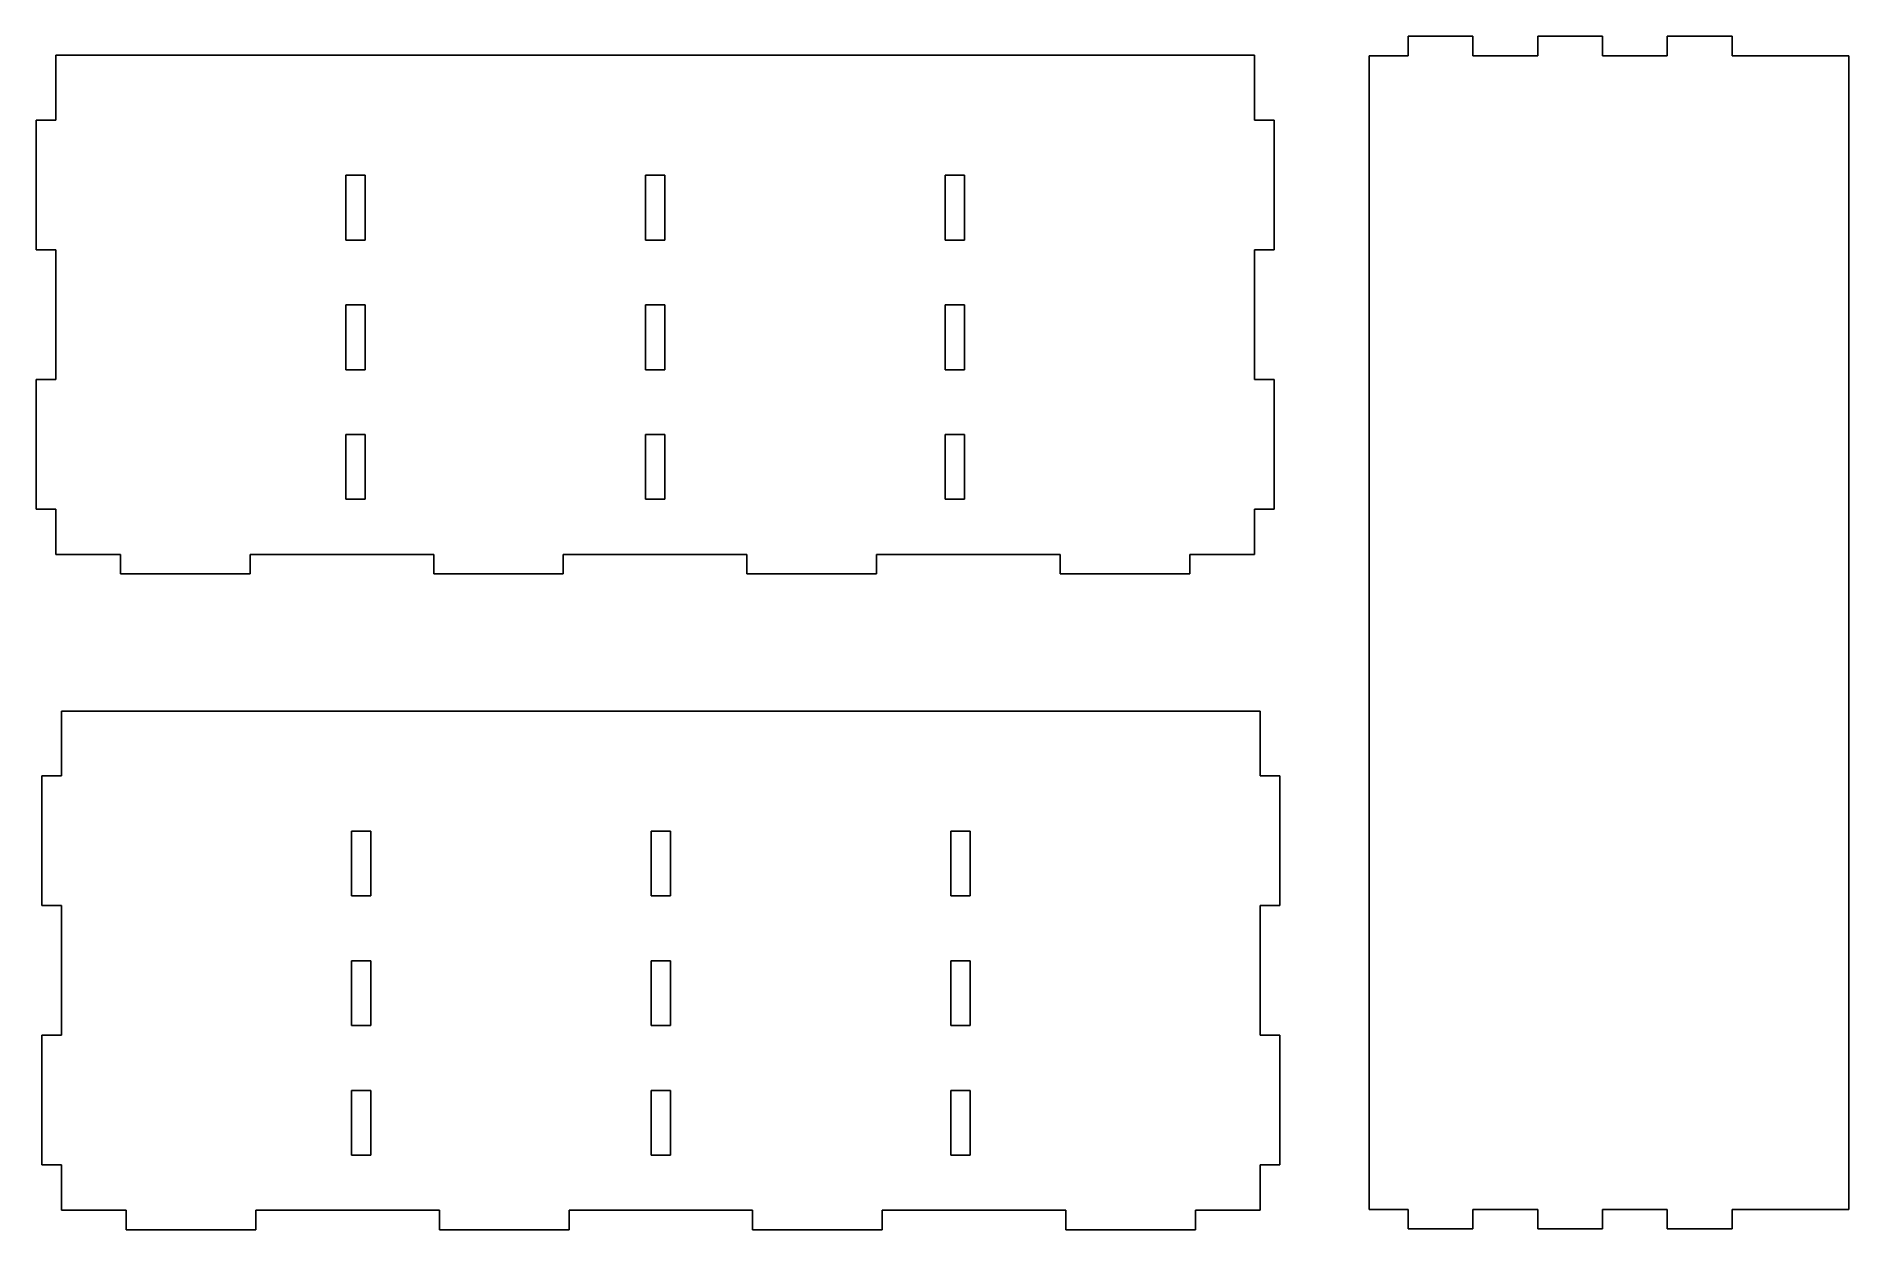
# Model space of a CAD drawing. Header units: millimetres. Extents: x 6 to 286, y 17 to 201.
import ezdxf

# ---------------------------------------------------------------- set-up
doc = ezdxf.new("R2010")
doc.units = ezdxf.units.MM
doc.linetypes.add('CENTERX2', pattern=[20.32, 12.7, -2.54, 2.54, -2.54])

msp = doc.modelspace()

# ---------------------------------------------------------------- linework, layer by layer
at = {"color": 7, "linetype": 'Continuous'}
for p, q in [((218.03, 201.16), (228.03, 201.16)), ((218.03, 201.16), (218.03, 198.16)), ((228.03, 201.16), (228.03, 198.16)), ((238.03, 198.16), (238.03, 201.16)), ((248.03, 201.16), (238.03, 201.16)), ((238.03, 201.16), (238.03, 198.16)), ((238.03, 201.16), (248.03, 201.16)), ((248.03, 198.16), (248.03, 201.16)), ((248.03, 201.16), (248.03, 198.16)), ((258.03, 201.16), (268.03, 201.16)), ((258.03, 201.16), (258.03, 198.16)), ((268.03, 201.16), (268.03, 198.16)), ((9.35, 198.22), (194.35, 198.22)), ((9.35, 188.22), (9.35, 198.22)), ((194.35, 188.22), (194.35, 198.22)), ((212.03, 198.16), (212.03, 20.16)), ((218.03, 198.16), (212.03, 198.16)), ((238.03, 198.16), (228.03, 198.16)), ((258.03, 198.16), (248.03, 198.16)), ((286.03, 198.16), (268.03, 198.16)), ((286.03, 198.16), (286.03, 20.16)), ((6.35, 188.22), (6.35, 168.22)), ((6.35, 188.22), (9.35, 188.22)), ((6.35, 188.22), (6.35, 168.22)), ((197.35, 188.22), (194.35, 188.22)), ((197.35, 188.22), (197.35, 168.22)), ((197.35, 188.22), (197.35, 168.22)), ((54.1, 179.72), (54.1, 169.72)), ((54.1, 179.72), (57.1, 179.72)), ((57.1, 179.72), (57.1, 169.72)), ((100.35, 179.72), (100.35, 169.72)), ((100.35, 179.72), (103.35, 179.72)), ((103.35, 179.72), (103.35, 169.72)), ((146.6, 179.72), (146.6, 169.72)), ((146.6, 179.72), (149.6, 179.72)), ((149.6, 179.72), (149.6, 169.72)), ((6.35, 168.22), (9.35, 168.22)), ((9.35, 148.22), (9.35, 168.22)), ((54.1, 169.72), (57.1, 169.72)), ((100.35, 169.72), (103.35, 169.72)), ((146.6, 169.72), (149.6, 169.72)), ((197.35, 168.22), (194.35, 168.22)), ((194.35, 148.22), (194.35, 168.22)), ((54.1, 159.72), (57.1, 159.72)), ((54.1, 159.72), (54.1, 149.72)), ((57.1, 159.72), (57.1, 149.72)), ((100.35, 159.72), (103.35, 159.72)), ((100.35, 159.72), (100.35, 149.72)), ((103.35, 159.72), (103.35, 149.72)), ((146.6, 159.72), (149.6, 159.72)), ((146.6, 159.72), (146.6, 149.72)), ((149.6, 159.72), (149.6, 149.72)), ((54.1, 149.72), (57.1, 149.72)), ((100.35, 149.72), (103.35, 149.72)), ((146.6, 149.72), (149.6, 149.72)), ((6.35, 148.22), (6.35, 128.22)), ((6.35, 148.22), (9.35, 148.22)), ((6.35, 148.22), (6.35, 128.22)), ((197.35, 148.22), (194.35, 148.22)), ((197.35, 148.22), (197.35, 128.22)), ((197.35, 148.22), (197.35, 128.22)), ((54.1, 139.72), (54.1, 129.72)), ((54.1, 139.72), (57.1, 139.72)), ((57.1, 139.72), (57.1, 129.72)), ((100.35, 139.72), (100.35, 129.72)), ((100.35, 139.72), (103.35, 139.72)), ((103.35, 139.72), (103.35, 129.72)), ((146.6, 139.72), (146.6, 129.72)), ((146.6, 139.72), (149.6, 139.72)), ((149.6, 139.72), (149.6, 129.72)), ((54.1, 129.72), (57.1, 129.72)), ((100.35, 129.72), (103.35, 129.72)), ((146.6, 129.72), (149.6, 129.72)), ((6.35, 128.22), (9.35, 128.22)), ((9.35, 121.22), (9.35, 128.22)), ((197.35, 128.22), (194.35, 128.22)), ((194.35, 121.22), (194.35, 128.22)), ((9.35, 121.22), (19.35, 121.22)), ((19.35, 118.22), (19.35, 121.22)), ((39.35, 118.22), (39.35, 121.22)), ((39.35, 121.22), (67.68, 121.22)), ((67.68, 118.22), (67.68, 121.22)), ((87.68, 118.22), (87.68, 121.22)), ((87.68, 121.22), (116.02, 121.22)), ((116.02, 118.22), (116.02, 121.22)), ((136.02, 118.22), (136.02, 121.22)), ((136.02, 121.22), (164.35, 121.22)), ((164.35, 118.22), (164.35, 121.22)), ((184.35, 118.22), (184.35, 121.22)), ((184.35, 121.22), (194.35, 121.22)), ((19.35, 118.22), (39.35, 118.22)), ((19.35, 118.22), (39.35, 118.22)), ((67.68, 118.22), (87.68, 118.22)), ((67.68, 118.22), (87.68, 118.22)), ((116.02, 118.22), (136.02, 118.22)), ((116.02, 118.22), (136.02, 118.22)), ((164.35, 118.22), (184.35, 118.22)), ((164.35, 118.22), (184.35, 118.22)), ((10.23, 97.04), (195.23, 97.04)), ((10.23, 87.04), (10.23, 97.04)), ((195.23, 87.04), (195.23, 97.04)), ((7.23, 87.04), (7.23, 67.04)), ((7.23, 87.04), (10.23, 87.04)), ((7.23, 87.04), (7.23, 67.04)), ((198.23, 87.04), (195.23, 87.04)), ((198.23, 87.04), (198.23, 67.04)), ((198.23, 87.04), (198.23, 67.04)), ((54.98, 78.54), (54.98, 68.54)), ((54.98, 78.54), (57.98, 78.54)), ((57.98, 78.54), (57.98, 68.54)), ((101.23, 78.54), (101.23, 68.54)), ((101.23, 78.54), (104.23, 78.54)), ((104.23, 78.54), (104.23, 68.54)), ((147.48, 78.54), (147.48, 68.54)), ((147.48, 78.54), (150.48, 78.54)), ((150.48, 78.54), (150.48, 68.54)), ((54.98, 68.54), (57.98, 68.54)), ((101.23, 68.54), (104.23, 68.54)), ((147.48, 68.54), (150.48, 68.54)), ((7.23, 67.04), (10.23, 67.04)), ((10.23, 47.04), (10.23, 67.04)), ((198.23, 67.04), (195.23, 67.04)), ((195.23, 47.04), (195.23, 67.04)), ((54.98, 58.54), (57.98, 58.54)), ((54.98, 58.54), (54.98, 48.54)), ((57.98, 58.54), (57.98, 48.54)), ((101.23, 58.54), (104.23, 58.54)), ((101.23, 58.54), (101.23, 48.54)), ((104.23, 58.54), (104.23, 48.54)), ((147.48, 58.54), (150.48, 58.54)), ((147.48, 58.54), (147.48, 48.54)), ((150.48, 58.54), (150.48, 48.54)), ((54.98, 48.54), (57.98, 48.54)), ((101.23, 48.54), (104.23, 48.54)), ((147.48, 48.54), (150.48, 48.54)), ((7.23, 47.04), (7.23, 27.04)), ((7.23, 47.04), (10.23, 47.04)), ((7.23, 47.04), (7.23, 27.04)), ((198.23, 47.04), (195.23, 47.04)), ((198.23, 47.04), (198.23, 27.04)), ((198.23, 47.04), (198.23, 27.04)), ((54.98, 38.54), (54.98, 28.54)), ((54.98, 38.54), (57.98, 38.54)), ((57.98, 38.54), (57.98, 28.54)), ((101.23, 38.54), (101.23, 28.54)), ((101.23, 38.54), (104.23, 38.54)), ((104.23, 38.54), (104.23, 28.54)), ((147.48, 38.54), (147.48, 28.54)), ((147.48, 38.54), (150.48, 38.54)), ((150.48, 38.54), (150.48, 28.54)), ((54.98, 28.54), (57.98, 28.54)), ((101.23, 28.54), (104.23, 28.54)), ((147.48, 28.54), (150.48, 28.54)), ((7.23, 27.04), (10.23, 27.04)), ((10.23, 20.04), (10.23, 27.04)), ((198.23, 27.04), (195.23, 27.04)), ((195.23, 20.04), (195.23, 27.04)), ((10.23, 20.04), (20.23, 20.04)), ((20.23, 17.04), (20.23, 20.04)), ((40.23, 17.04), (40.23, 20.04)), ((40.23, 20.04), (68.56, 20.04)), ((68.56, 17.04), (68.56, 20.04)), ((88.56, 17.04), (88.56, 20.04)), ((88.56, 20.04), (116.89, 20.04)), ((116.89, 17.04), (116.89, 20.04)), ((136.89, 17.04), (136.89, 20.04)), ((136.89, 20.04), (165.23, 20.04)), ((165.23, 17.04), (165.23, 20.04)), ((185.23, 17.04), (185.23, 20.04)), ((185.23, 20.04), (195.23, 20.04)), ((218.03, 20.16), (212.03, 20.16)), ((218.03, 17.16), (218.03, 20.16)), ((238.03, 20.16), (228.03, 20.16)), ((228.03, 17.16), (228.03, 20.16)), ((238.03, 20.16), (238.03, 17.16)), ((238.03, 17.16), (238.03, 20.16)), ((248.03, 20.16), (248.03, 17.16)), ((248.03, 17.16), (248.03, 20.16)), ((258.03, 20.16), (248.03, 20.16)), ((258.03, 17.16), (258.03, 20.16)), ((286.03, 20.16), (268.03, 20.16)), ((268.03, 17.16), (268.03, 20.16)), ((20.23, 17.04), (40.23, 17.04)), ((20.23, 17.04), (40.23, 17.04)), ((68.56, 17.04), (88.56, 17.04)), ((68.56, 17.04), (88.56, 17.04)), ((116.89, 17.04), (136.89, 17.04)), ((116.89, 17.04), (136.89, 17.04)), ((165.23, 17.04), (185.23, 17.04)), ((165.23, 17.04), (185.23, 17.04)), ((228.03, 17.16), (218.03, 17.16)), ((248.03, 17.16), (238.03, 17.16)), ((248.03, 17.16), (238.03, 17.16)), ((268.03, 17.16), (258.03, 17.16))]:
    msp.add_line(p, q, dxfattribs=at)
at = {"color": 7, "linetype": 'CENTERX2'}
for p, q in [((101.85, 198.22), (9.35, 198.22)), ((101.85, 198.22), (9.35, 198.22)), ((9.35, 198.22), (101.85, 198.22)), ((9.35, 198.22), (101.85, 198.22)), ((101.85, 198.22), (55.6, 198.22)), ((101.85, 198.22), (55.6, 198.22)), ((101.85, 198.22), (194.35, 198.22)), ((101.85, 198.22), (194.35, 198.22)), ((102.73, 97.04), (10.23, 97.04)), ((102.73, 97.04), (10.23, 97.04)), ((10.23, 97.04), (102.73, 97.04)), ((10.23, 97.04), (102.73, 97.04)), ((102.73, 97.04), (56.48, 97.04)), ((102.73, 97.04), (56.48, 97.04)), ((102.73, 97.04), (195.23, 97.04)), ((102.73, 97.04), (195.23, 97.04))]:
    msp.add_line(p, q, dxfattribs=at)

doc.saveas('drawing.dxf')
